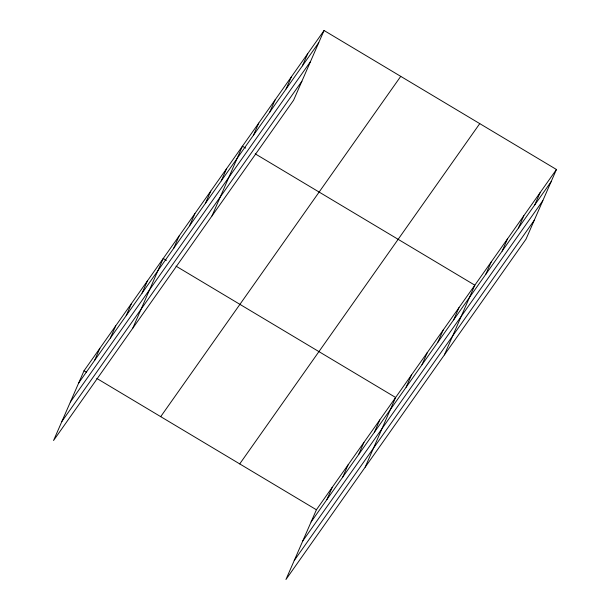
<?xml version="1.0" encoding="UTF-8"?>
<svg xmlns="http://www.w3.org/2000/svg" width="610" height="610" viewBox="0 0 610 610"><rect width="100%" height="100%" fill="white"/><g stroke="black" fill="none" stroke-linecap="round" stroke-linejoin="round"><path stroke-width="0.91" d="M324.055 30.5L84.02 370.781L53.558 440.512L293.593 100.231L324.055 30.5L556.442 169.488L525.98 239.219L285.945 579.5L316.407 509.769L556.442 169.488M94.527 360.533L99.865 348.325M110.372 338.07L115.702 325.862M126.217 315.614L131.547 303.406M142.054 293.158L147.391 280.951M132.767 328.218L163.228 258.488L166.423 260.401M173.743 248.239L179.073 236.032M189.58 225.776L194.918 213.569M205.425 203.321L210.755 191.113M221.27 180.865L226.6 168.657M211.983 215.925L242.444 146.194L245.639 148.108M253.432 135.267L258.762 123.06M269.757 112.126L275.087 99.918M286.075 88.984L291.412 76.776M302.4 65.849L307.73 53.642M326.914 499.521L332.252 487.314M342.759 477.066L348.096 464.858M358.604 454.603L363.934 442.395M374.441 432.147L379.778 419.939M365.154 467.207L395.623 397.476L176.016 266.135M406.13 387.228L411.46 375.02M421.967 364.772L427.305 352.565M437.812 342.309L443.15 330.101M453.657 319.853L458.987 307.646M444.37 354.913L474.832 285.183L255.224 153.842M485.819 274.256L491.157 262.048M502.144 251.114L507.474 238.906M518.47 227.972L523.799 215.765M534.787 204.838L540.125 192.63M78.682 382.988L318.725 42.708M70.394 401.975L310.429 61.686M61.846 421.533L301.881 81.244M160.704 416.653L400.747 76.364M239.722 463.905L479.757 123.624M311.077 521.977L551.112 181.696M302.781 540.963L542.816 200.675M294.241 560.521L534.276 220.233M84.02 370.781L86.414 372.214M96.799 378.429L316.407 509.769"/></g></svg>
